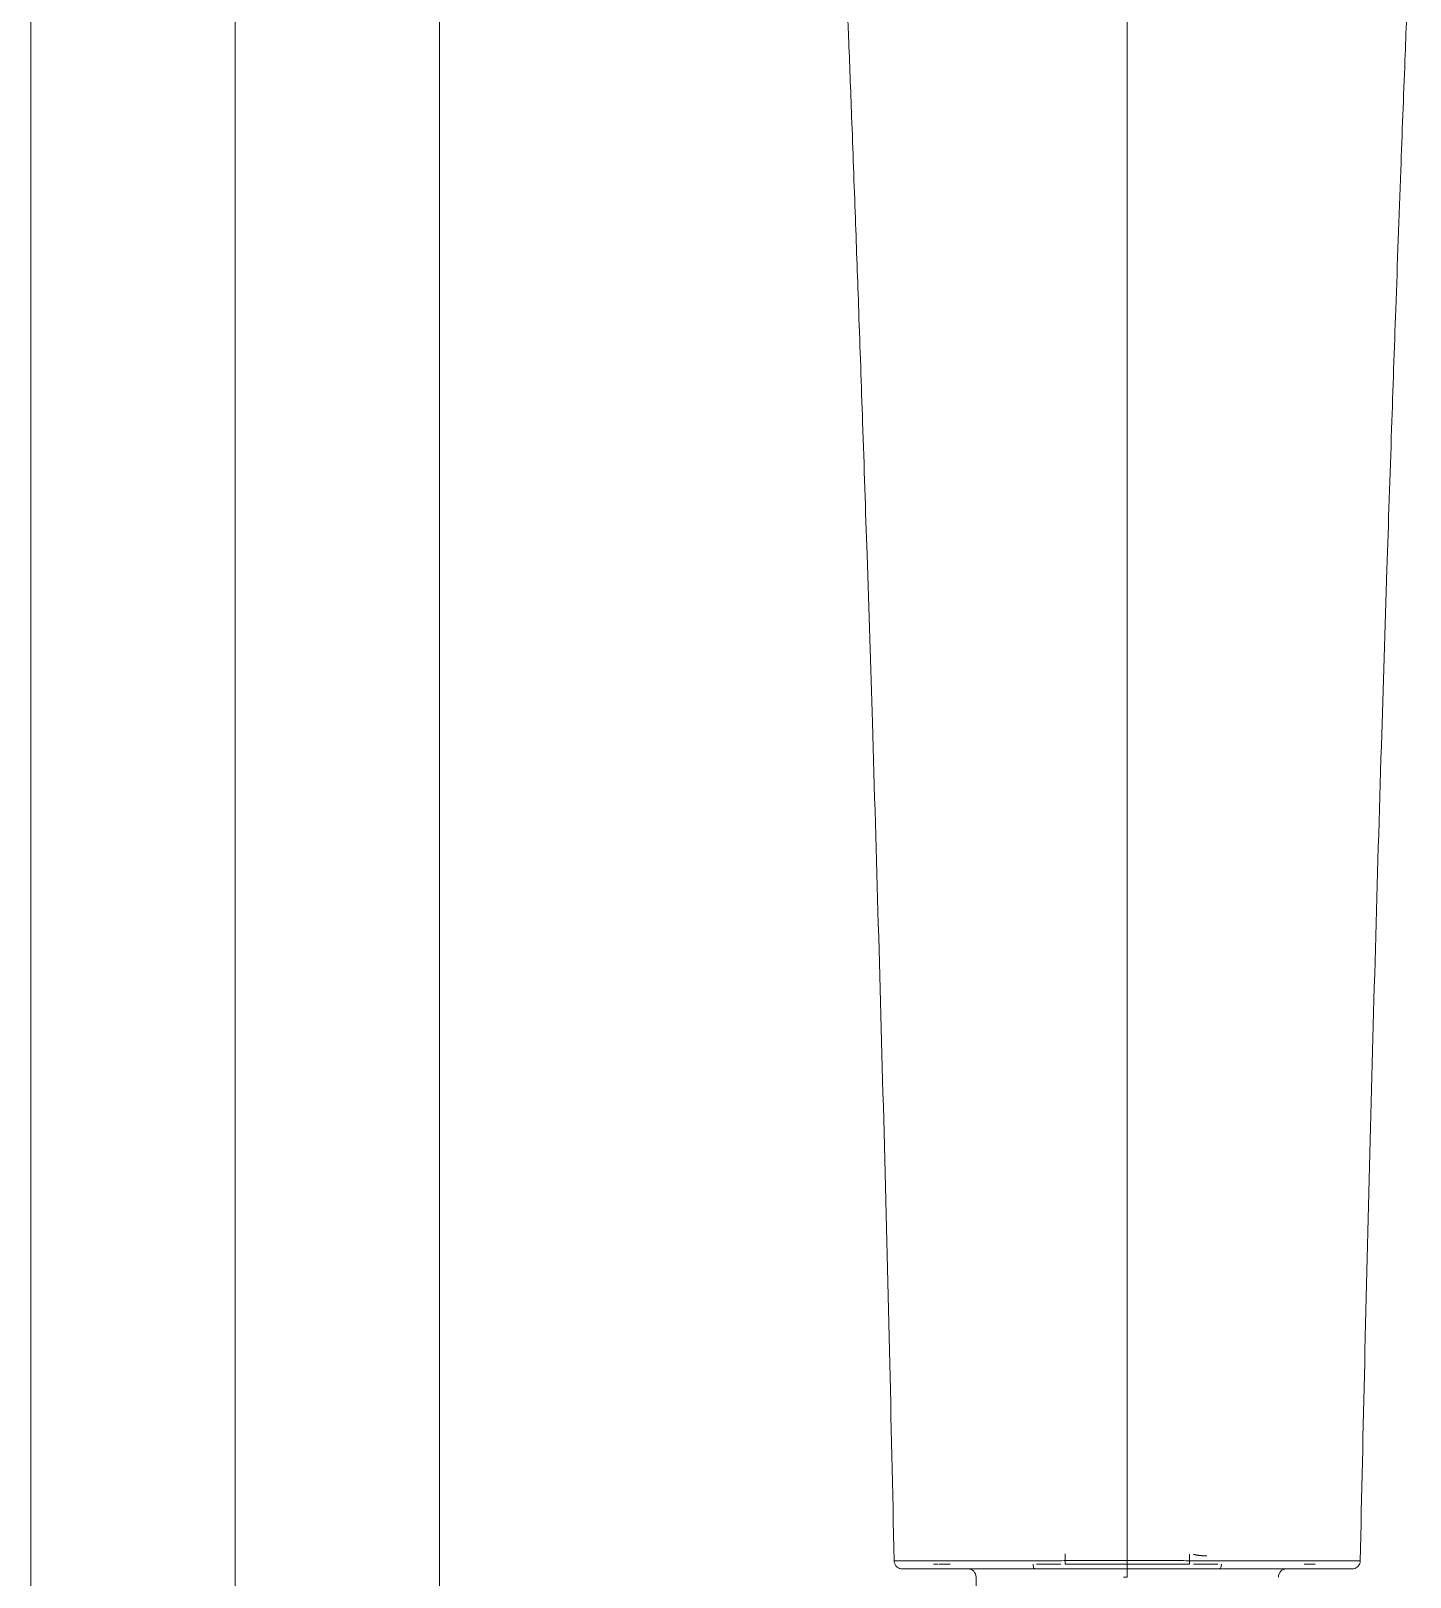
# Model space of a CAD drawing. Extents: x 19821 to 22981, y -91 to 2224.
# Drawn here: x 20677.8 to 20762.2, y 1027.4 to 1122 of the extents above; entities that cross this region are included whole.
import ezdxf

# ---------------------------------------------------------------- set-up
doc = ezdxf.new("R2010")
doc.units = 0
doc.header["$LTSCALE"] = 10
doc.header["$MEASUREMENT"] = 0
doc.layers.add('1', color=7, linetype='CONTINUOUS')

msp = doc.modelspace()

# ---------------------------------------------------------------- linework, layer by layer
at = {"layer": '1', "color": 7, "linetype": 'Continuous', "lineweight": 18}
for p, q in [((20677.841, 1150.439), (20677.841, 1020.396)), ((20702.841, 1020.396), (20702.841, 1150.439)), ((20735.681, 1027.439), (20735.681, 1025.939)), ((20740.184, 1027.939), (20740.874, 1027.939)), ((20748.988, 1027.939), (20750.279, 1027.939))]:
    msp.add_line(p, q, dxfattribs=at)
at = {"layer": '1', "color": 7, "linetype": 'Continuous', "lineweight": 13}
for p, q in [((20690.341, 1150.439), (20690.341, 1016.213)), ((20733.419, 1028.239), (20734.096, 1028.239)), ((20739.387, 1028.239), (20740.865, 1028.239)), ((20744.931, 1027.439), (20744.704, 1027.439)), ((20744.931, 1027.939), (20744.931, 1027.439)), ((20748.997, 1028.239), (20750.475, 1028.239)), ((20755.766, 1028.239), (20756.443, 1028.239))]:
    msp.add_line(p, q, dxfattribs=at)
at = {"layer": '1', "color": 7, "linetype": 'Continuous', "lineweight": 18}
for centre, start, end in [((20735.181, 1027.439, 0), 0, 90), ((20754.681, 1027.439, 0), 90, 180)]:
    msp.add_arc(centre, 0.5, start, end, dxfattribs=at)
for centre, major_axis, ratio, start_param, end_param in [((20744.94, 1027.938), (-13.046, 0), 0.000052, 4.790164, 5.002378), ((20744.922, 1027.94), (-13.044, 0), 0.000091, 1.571438, 1.860825)]:
    msp.add_ellipse(centre, major_axis=major_axis, ratio=ratio, start_param=start_param, end_param=end_param, dxfattribs=at)
for points, knots in [([(20727.62, 1128.347), (20727.656, 1127.39), (20727.74, 1125.168), (20727.895, 1121.32), (20728.084, 1116.356), (20728.291, 1110.754), (20728.516, 1104.519), (20728.754, 1097.659), (20729.035, 1089.276), (20729.36, 1079.046), (20729.709, 1067.263), (20730.059, 1054.456), (20730.383, 1041.466), (20730.578, 1032.725), (20730.669, 1028.434)], [0, 0, 0, 0, 0.028765, 0.06674, 0.115577, 0.177831, 0.234987, 0.302827, 0.383832, 0.486716, 0.610013, 0.737608, 0.871208, 1, 1, 1, 1]), ([(20759.193, 1028.434), (20759.278, 1032.464), (20759.464, 1040.778), (20759.772, 1053.262), (20760.113, 1065.854), (20760.463, 1077.756), (20760.797, 1088.359), (20761.094, 1097.264), (20761.377, 1105.406), (20761.651, 1112.921), (20761.904, 1119.737), (20762.103, 1124.684), (20762.206, 1127.387), (20762.242, 1128.352)], [0, 0, 0, 0, 0.120943, 0.249572, 0.37476, 0.498975, 0.606902, 0.693117, 0.766363, 0.851395, 0.918813, 0.971035, 1, 1, 1, 1]), ([(20730.671, 1028.449), (20730.67, 1028.383), (20730.686, 1028.287), (20730.747, 1028.167), (20730.79, 1028.113), (20730.815, 1028.088)], [0, 0, 0, 0, 0.478096, 0.736195, 1, 1, 1, 1]), ([(20744.931, 1028.445), (20744.459, 1028.445), (20743.986, 1028.445), (20743.046, 1028.444), (20742.578, 1028.444), (20741.65, 1028.444), (20741.191, 1028.443), (20740.283, 1028.443), (20739.836, 1028.443), (20739.177, 1028.443), (20738.959, 1028.442), (20738.528, 1028.442), (20738.316, 1028.442), (20737.684, 1028.442), (20737.274, 1028.442), (20736.674, 1028.441), (20736.477, 1028.441), (20736.09, 1028.441), (20735.899, 1028.441), (20735.525, 1028.441), (20735.341, 1028.44), (20734.981, 1028.44), (20734.805, 1028.44), (20734.461, 1028.44), (20734.293, 1028.44), (20733.967, 1028.44), (20733.809, 1028.439), (20733.509, 1028.439), (20733.367, 1028.439), (20733.096, 1028.439), (20732.967, 1028.439), (20732.723, 1028.439), (20732.607, 1028.438), (20732.385, 1028.438), (20732.28, 1028.438), (20732.079, 1028.438), (20731.983, 1028.438), (20731.801, 1028.438), (20731.715, 1028.437), (20731.472, 1028.437), (20731.329, 1028.437), (20731.084, 1028.436), (20730.982, 1028.436), (20730.821, 1028.436), (20730.762, 1028.436), (20730.688, 1028.435), (20730.67, 1028.435), (20730.67, 1028.435)], [0, 0, 0, 0, 0.062785, 0.062785, 0.12557, 0.12557, 0.188356, 0.188356, 0.251141, 0.251141, 0.282533, 0.282533, 0.313926, 0.313926, 0.376711, 0.376711, 0.408104, 0.408104, 0.439496, 0.439496, 0.470889, 0.470889, 0.502282, 0.502282, 0.533674, 0.533674, 0.565067, 0.565067, 0.596459, 0.596459, 0.627852, 0.627852, 0.659245, 0.659245, 0.690637, 0.690637, 0.72203, 0.72203, 0.753422, 0.753422, 0.816207, 0.816207, 0.878993, 0.878993, 0.941778, 0.941778, 1, 1, 1, 1]), ([(20744.931, 1028.445), (20745.271, 1028.445), (20745.62, 1028.445), (20746.337, 1028.445), (20746.705, 1028.445), (20747.455, 1028.444), (20747.838, 1028.444), (20748.617, 1028.443), (20749.012, 1028.442), (20749.811, 1028.441), (20750.215, 1028.441), (20751.027, 1028.44), (20751.434, 1028.439), (20752.249, 1028.438), (20752.655, 1028.437), (20753.462, 1028.436), (20753.863, 1028.435), (20754.451, 1028.434), (20754.645, 1028.434), (20754.932, 1028.434), (20755.027, 1028.433), (20755.215, 1028.433), (20755.309, 1028.433), (20755.586, 1028.433), (20755.767, 1028.432), (20756.029, 1028.432), (20756.114, 1028.432), (20756.282, 1028.432), (20756.364, 1028.431), (20756.604, 1028.431), (20756.756, 1028.431), (20757.048, 1028.431), (20757.187, 1028.43), (20757.453, 1028.43), (20757.58, 1028.43), (20757.822, 1028.43), (20757.937, 1028.429), (20758.154, 1028.429), (20758.257, 1028.429), (20758.447, 1028.429), (20758.624, 1028.429), (20758.771, 1028.429), (20758.901, 1028.428), (20758.958, 1028.428), (20759.101, 1028.428), (20759.161, 1028.428), (20759.189, 1028.428), (20759.191, 1028.428), (20759.191, 1028.428)], [0, 0, 0, 0, 0.06547, 0.06547, 0.130941, 0.130941, 0.196411, 0.196411, 0.261881, 0.261881, 0.327352, 0.327352, 0.392822, 0.392822, 0.458293, 0.458293, 0.523763, 0.523763, 0.556498, 0.556498, 0.572866, 0.572866, 0.589233, 0.589233, 0.621968, 0.621968, 0.638336, 0.638336, 0.654704, 0.654704, 0.687439, 0.687439, 0.720174, 0.720174, 0.752909, 0.752909, 0.785644, 0.785644, 0.81838, 0.81838, 0.851115, 0.88385, 0.88385, 0.916585, 0.916585, 0.982055, 0.982055, 1, 1, 1, 1]), ([(20748.997, 1028.832), (20749.008, 1028.828), (20749.032, 1028.821), (20749.067, 1028.812), (20749.103, 1028.803), (20749.14, 1028.795), (20749.177, 1028.787), (20749.215, 1028.781), (20749.253, 1028.774), (20749.292, 1028.769), (20749.331, 1028.764), (20749.364, 1028.76), (20749.39, 1028.758), (20749.409, 1028.756), (20749.429, 1028.754), (20749.449, 1028.753), (20749.468, 1028.751), (20749.489, 1028.75), (20749.509, 1028.749), (20749.529, 1028.748), (20749.55, 1028.746), (20749.571, 1028.745), (20749.592, 1028.745), (20749.613, 1028.744), (20749.634, 1028.743), (20749.656, 1028.742), (20749.677, 1028.742), (20749.699, 1028.741), (20749.721, 1028.741), (20749.743, 1028.741), (20749.765, 1028.741), (20749.788, 1028.741), (20749.803, 1028.741), (20749.81, 1028.741)], [0, 0, 0, 0, 0.043037, 0.086585, 0.130665, 0.175294, 0.220491, 0.266274, 0.312659, 0.359662, 0.407298, 0.455584, 0.478792, 0.502267, 0.526011, 0.550023, 0.574305, 0.598857, 0.62368, 0.648775, 0.674142, 0.699782, 0.725696, 0.751883, 0.778346, 0.805084, 0.832097, 0.859387, 0.886954, 0.914798, 0.942921, 0.971321, 1, 1, 1, 1]), ([(20759.047, 1028.088), (20759.072, 1028.113), (20759.115, 1028.167), (20759.176, 1028.287), (20759.192, 1028.383), (20759.191, 1028.449)], [0, 0, 0, 0, 0.263804, 0.521904, 1, 1, 1, 1]), ([(20731.175, 1027.939), (20731.108, 1027.939), (20731.013, 1027.957), (20730.893, 1028.019), (20730.84, 1028.062), (20730.815, 1028.088)], [0, 0, 0, 0, 0.478096, 0.736196, 1, 1, 1, 1]), ([(20731.171, 1027.939), (20731.168, 1027.939), (20731.207, 1027.939), (20731.401, 1027.939), (20731.703, 1027.939), (20732.062, 1027.939), (20732.452, 1027.939), (20732.858, 1027.939), (20733.268, 1027.939), (20733.68, 1027.939), (20734.098, 1027.939), (20734.548, 1027.939), (20735.063, 1027.939), (20735.662, 1027.939), (20736.36, 1027.939), (20737.165, 1027.939), (20738.09, 1027.939), (20739.152, 1027.939), (20740.372, 1027.939), (20741.769, 1027.939), (20743.309, 1027.939), (20744.388, 1027.939), (20744.931, 1027.939)], [0, 0, 0, 0, 0.066673, 0.135047, 0.194872, 0.247936, 0.295371, 0.338007, 0.376561, 0.411057, 0.441834, 0.471865, 0.504409, 0.540902, 0.581074, 0.625203, 0.673766, 0.72734, 0.786615, 0.852382, 0.925582, 1, 1, 1, 1]), ([(20741.124, 1028.239), (20741.74, 1028.239), (20742.37, 1028.239), (20743.644, 1028.239), (20744.288, 1028.239), (20744.931, 1028.239)], [0, 0, 0, 0, 0.5, 0.5, 1, 1, 1, 1]), ([(20744.931, 1028.239), (20745.575, 1028.239), (20746.218, 1028.239), (20747.492, 1028.239), (20748.122, 1028.239), (20748.738, 1028.239)], [0, 0, 0, 0, 0.5, 0.5, 1, 1, 1, 1]), ([(20744.931, 1027.939), (20745.473, 1027.939), (20746.548, 1027.939), (20748.083, 1027.939), (20749.478, 1027.939), (20750.695, 1027.939), (20751.756, 1027.939), (20752.68, 1027.939), (20753.485, 1027.939), (20754.183, 1027.939), (20754.783, 1027.939), (20755.298, 1027.939), (20755.748, 1027.939), (20756.166, 1027.939), (20756.576, 1027.939), (20756.985, 1027.939), (20757.387, 1027.939), (20757.77, 1027.939), (20758.12, 1027.939), (20758.416, 1027.939), (20758.627, 1027.939), (20758.688, 1027.939), (20758.692, 1027.939), (20758.692, 1027.939)], [0, 0, 0, 0, 0.074532, 0.147893, 0.213825, 0.273268, 0.32701, 0.375737, 0.420027, 0.460359, 0.497015, 0.529732, 0.559845, 0.590584, 0.624961, 0.663391, 0.705676, 0.752189, 0.803379, 0.859872, 0.922373, 0.991762, 1, 1, 1, 1]), ([(20750.563, 1027.939), (20750.58, 1027.939), (20750.598, 1027.947), (20750.629, 1027.977), (20750.644, 1027.999), (20750.668, 1028.055), (20750.677, 1028.088), (20750.69, 1028.161), (20750.694, 1028.2), (20750.694, 1028.239)], [0, 0, 0, 0, 0.25, 0.25, 0.5, 0.5, 0.75, 0.75, 1, 1, 1, 1]), ([(20759.047, 1028.088), (20759.022, 1028.062), (20758.969, 1028.019), (20758.849, 1027.957), (20758.754, 1027.939), (20758.687, 1027.939)], [0, 0, 0, 0, 0.263805, 0.521904, 1, 1, 1, 1])]:
    msp.add_open_spline(points, degree=3, knots=knots, dxfattribs=at)
at = {"layer": '1', "color": 7, "linetype": 'Continuous', "lineweight": 13}
for points, knots in [([(20744.931, 1124.675), (20744.931, 1123.079), (20744.931, 1117.103), (20744.931, 1106.75), (20744.931, 1093.615), (20744.931, 1082.669), (20744.931, 1073.912), (20744.931, 1067.344), (20744.931, 1060.777), (20744.931, 1054.209), (20744.931, 1047.642), (20744.931, 1039.054), (20744.931, 1032.655), (20744.931, 1028.445)], [0, 0, 0, 0, 0.049777, 0.186275, 0.322772, 0.45927, 0.527518, 0.595767, 0.664016, 0.732265, 0.800513, 0.868762, 1, 1, 1, 1]), ([(20739.168, 1028.239), (20739.168, 1028.2), (20739.172, 1028.161), (20739.185, 1028.088), (20739.194, 1028.055), (20739.218, 1027.999), (20739.233, 1027.977), (20739.264, 1027.947), (20739.281, 1027.939), (20739.299, 1027.939)], [0, 0, 0, 0, 0.25, 0.25, 0.5, 0.5, 0.75, 0.75, 1, 1, 1, 1])]:
    msp.add_open_spline(points, degree=3, knots=knots, dxfattribs=at)
for points in [[(20741.124, 1028.239), (20741.124, 1028.449), (20741.124, 1028.659), (20741.124, 1028.869)], [(20748.738, 1028.832), (20748.738, 1028.634), (20748.738, 1028.437), (20748.738, 1028.239)], [(20733.081, 1028.239), (20733.165, 1028.239), (20733.258, 1028.239), (20733.358, 1028.239)]]:
    msp.add_open_spline(points, degree=3, dxfattribs=at)
msp.add_rational_spline([(20744.931, 1027.939), (20744.931, 1027.939), (20744.931, 1028.15), (20744.931, 1028.445)], [1.17455887545, 0.941812743012, 0.941813708187, 1.17456177098], degree=3, dxfattribs=at)
at = {"layer": '1', "color": 7, "linetype": 'Continuous', "lineweight": 18}
msp.add_open_spline([(20756.223, 1027.939), (20756.322, 1027.939), (20756.412, 1027.939), (20756.495, 1027.939)], degree=3, dxfattribs=at)

doc.saveas('drawing.dxf')
